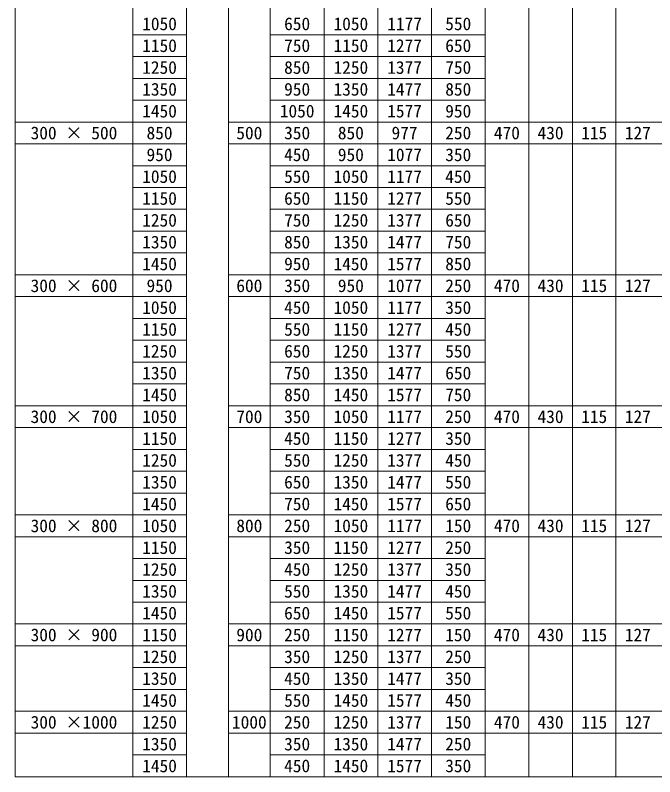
# Model space of a CAD drawing. Units: millimetres, scale not verified. Extents: x 50430 to 75195, y 75514 to 92741.
# Drawn here: x 56814 to 58719, y 78998 to 81266 of the extents above; entities that cross this region are included whole.
import ezdxf
from ezdxf.enums import TextEntityAlignment as Align

# ---------------------------------------------------------------- set-up
doc = ezdxf.new("R2010")
doc.units = ezdxf.units.MM
doc.header["$LTSCALE"] = 25
doc.layers.add('DEFPOINTS_3', color=8, linetype='Continuous', lineweight=0)
doc.layers.add('寸法線', color=7, linetype='Continuous', lineweight=9)
doc.styles.add('ＭＳ ゴシック', font='')
doc.styles.get('ＭＳ ゴシック').set_extended_font_data('MS Gothic')

msp = doc.modelspace()

# ---------------------------------------------------------------- linework, layer by layer
at = {"layer": 'DEFPOINTS_3'}
for p, q in [((56813.7, 80882.99), (57163.7, 80882.99)), ((57448.7, 80882.99), (57573.7, 80882.99)), ((58213.7, 80882.99), (59513.7, 80882.99)), ((56813.7, 80427.99), (57163.7, 80427.99)), ((57448.7, 80427.99), (57573.7, 80427.99)), ((58213.7, 80427.99), (59513.7, 80427.99)), ((56813.7, 80037.99), (57163.7, 80037.99)), ((57448.7, 80037.99), (57573.7, 80037.99)), ((58213.7, 80037.99), (59513.7, 80037.99)), ((56813.7, 79712.99), (57163.7, 79712.99)), ((57448.7, 79712.99), (57573.7, 79712.99)), ((58213.7, 79712.99), (59513.7, 79712.99)), ((56813.7, 79387.99), (57163.7, 79387.99)), ((57448.7, 79387.99), (57573.7, 79387.99)), ((58213.7, 79387.99), (59513.7, 79387.99)), ((56813.7, 79127.99), (57163.7, 79127.99)), ((57448.7, 79127.99), (57573.7, 79127.99)), ((58213.7, 79127.99), (59513.7, 79127.99))]:
    msp.add_line(p, q, dxfattribs=at)
at = {"layer": '寸法線', "lineweight": 13}
for p, q in [((58053.7, 82052.99), (58053.7, 78997.99)), ((58343.7, 82052.99), (58343.7, 78997.99)), ((58473.7, 82052.99), (58473.7, 78997.99)), ((58603.7, 82052.99), (58603.7, 78997.99)), ((57323.7, 81987.99), (57323.7, 78997.99)), ((57448.7, 81987.99), (57448.7, 78997.99)), ((57733.7, 81467.99), (57733.7, 78997.99)), ((57893.7, 81467.99), (57893.7, 78997.99)), ((56813.7, 81402.99), (56813.7, 80947.99)), ((57163.7, 81402.99), (57163.7, 80947.99)), ((58213.7, 81402.99), (58213.7, 80947.99)), ((57573.7, 81337.99), (57573.7, 80947.99)), ((57163.7, 81207.99), (57323.7, 81207.99)), ((57573.7, 81207.99), (57733.7, 81207.99)), ((57733.7, 81207.99), (57893.7, 81207.99)), ((57893.7, 81207.99), (58213.7, 81207.99)), ((57163.7, 81142.99), (57323.7, 81142.99)), ((57573.7, 81142.99), (57733.7, 81142.99)), ((57733.7, 81142.99), (57893.7, 81142.99)), ((57893.7, 81142.99), (58213.7, 81142.99)), ((57163.7, 81077.99), (57323.7, 81077.99)), ((57573.7, 81077.99), (57733.7, 81077.99)), ((57733.7, 81077.99), (57893.7, 81077.99)), ((57893.7, 81077.99), (58213.7, 81077.99)), ((57163.7, 81012.99), (57323.7, 81012.99)), ((57573.7, 81012.99), (57733.7, 81012.99)), ((57733.7, 81012.99), (57893.7, 81012.99)), ((57893.7, 81012.99), (58213.7, 81012.99)), ((56813.7, 80947.99), (57163.7, 80947.99)), ((56813.7, 80947.99), (56813.7, 80882.99)), ((57163.7, 80947.99), (57323.7, 80947.99)), ((57163.7, 80947.99), (57163.7, 80882.99)), ((57448.7, 80947.99), (57733.7, 80947.99)), ((57573.7, 80947.99), (57573.7, 80817.99)), ((57733.7, 80947.99), (57893.7, 80947.99)), ((57893.7, 80947.99), (59513.7, 80947.99)), ((58213.7, 80947.99), (58213.7, 80882.99)), ((56813.7, 80882.99), (56813.7, 80492.99)), ((57163.7, 80882.99), (57323.7, 80882.99)), ((57163.7, 80882.99), (57163.7, 80492.99)), ((57573.7, 80882.99), (57733.7, 80882.99)), ((57733.7, 80882.99), (57893.7, 80882.99)), ((57893.7, 80882.99), (58213.7, 80882.99)), ((58213.7, 80882.99), (58213.7, 80492.99)), ((57163.7, 80817.99), (57323.7, 80817.99)), ((57573.7, 80817.99), (57733.7, 80817.99)), ((57573.7, 80817.99), (57573.7, 80492.99)), ((57733.7, 80817.99), (57893.7, 80817.99)), ((57893.7, 80817.99), (58213.7, 80817.99)), ((57163.7, 80752.99), (57323.7, 80752.99)), ((57573.7, 80752.99), (57733.7, 80752.99)), ((57733.7, 80752.99), (57893.7, 80752.99)), ((57893.7, 80752.99), (58213.7, 80752.99)), ((57163.7, 80687.99), (57323.7, 80687.99)), ((57573.7, 80687.99), (57733.7, 80687.99)), ((57733.7, 80687.99), (57893.7, 80687.99)), ((57893.7, 80687.99), (58213.7, 80687.99)), ((57163.7, 80622.99), (57323.7, 80622.99)), ((57573.7, 80622.99), (57733.7, 80622.99)), ((57733.7, 80622.99), (57893.7, 80622.99)), ((57893.7, 80622.99), (58213.7, 80622.99)), ((57163.7, 80557.99), (57323.7, 80557.99)), ((57573.7, 80557.99), (57733.7, 80557.99)), ((57733.7, 80557.99), (57893.7, 80557.99)), ((57893.7, 80557.99), (58213.7, 80557.99)), ((56813.7, 80492.99), (57163.7, 80492.99)), ((56813.7, 80492.99), (56813.7, 80427.99)), ((57163.7, 80492.99), (57323.7, 80492.99)), ((57163.7, 80492.99), (57163.7, 80427.99)), ((57448.7, 80492.99), (57733.7, 80492.99)), ((57573.7, 80492.99), (57573.7, 80362.99)), ((57733.7, 80492.99), (57893.7, 80492.99)), ((57893.7, 80492.99), (59513.7, 80492.99)), ((58213.7, 80492.99), (58213.7, 80427.99)), ((56813.7, 80427.99), (56813.7, 80102.99)), ((57163.7, 80427.99), (57323.7, 80427.99)), ((57163.7, 80427.99), (57163.7, 80102.99)), ((57573.7, 80427.99), (57733.7, 80427.99)), ((57733.7, 80427.99), (57893.7, 80427.99)), ((57893.7, 80427.99), (58213.7, 80427.99)), ((58213.7, 80427.99), (58213.7, 80102.99)), ((57163.7, 80362.99), (57323.7, 80362.99)), ((57573.7, 80362.99), (57733.7, 80362.99)), ((57573.7, 80362.99), (57573.7, 80102.99)), ((57733.7, 80362.99), (57893.7, 80362.99)), ((57893.7, 80362.99), (58213.7, 80362.99)), ((57163.7, 80297.99), (57323.7, 80297.99)), ((57573.7, 80297.99), (57733.7, 80297.99)), ((57733.7, 80297.99), (57893.7, 80297.99)), ((57893.7, 80297.99), (58213.7, 80297.99)), ((57163.7, 80232.99), (57323.7, 80232.99)), ((57573.7, 80232.99), (57733.7, 80232.99)), ((57733.7, 80232.99), (57893.7, 80232.99)), ((57893.7, 80232.99), (58213.7, 80232.99)), ((57163.7, 80167.99), (57323.7, 80167.99)), ((57573.7, 80167.99), (57733.7, 80167.99)), ((57733.7, 80167.99), (57893.7, 80167.99)), ((57893.7, 80167.99), (58213.7, 80167.99)), ((56813.7, 80102.99), (57163.7, 80102.99)), ((56813.7, 80102.99), (56813.7, 80037.99)), ((57163.7, 80102.99), (57323.7, 80102.99)), ((57163.7, 80102.99), (57163.7, 80037.99)), ((57448.7, 80102.99), (57733.7, 80102.99)), ((57573.7, 80102.99), (57573.7, 79972.99)), ((57733.7, 80102.99), (57893.7, 80102.99)), ((57893.7, 80102.99), (59513.7, 80102.99)), ((58213.7, 80102.99), (58213.7, 80037.99)), ((56813.7, 80037.99), (56813.7, 79777.99)), ((57163.7, 80037.99), (57323.7, 80037.99)), ((57163.7, 80037.99), (57163.7, 79777.99)), ((57573.7, 80037.99), (57733.7, 80037.99)), ((57733.7, 80037.99), (57893.7, 80037.99)), ((57893.7, 80037.99), (58213.7, 80037.99)), ((58213.7, 80037.99), (58213.7, 79777.99)), ((57163.7, 79972.99), (57323.7, 79972.99)), ((57573.7, 79972.99), (57733.7, 79972.99)), ((57573.7, 79972.99), (57573.7, 79777.99)), ((57733.7, 79972.99), (57893.7, 79972.99)), ((57893.7, 79972.99), (58213.7, 79972.99)), ((57163.7, 79907.99), (57323.7, 79907.99)), ((57573.7, 79907.99), (57733.7, 79907.99)), ((57733.7, 79907.99), (57893.7, 79907.99)), ((57893.7, 79907.99), (58213.7, 79907.99)), ((57163.7, 79842.99), (57323.7, 79842.99)), ((57573.7, 79842.99), (57733.7, 79842.99)), ((57733.7, 79842.99), (57893.7, 79842.99)), ((57893.7, 79842.99), (58213.7, 79842.99)), ((56813.7, 79777.99), (57163.7, 79777.99)), ((56813.7, 79777.99), (56813.7, 79712.99)), ((57163.7, 79777.99), (57323.7, 79777.99)), ((57163.7, 79777.99), (57163.7, 79712.99)), ((57448.7, 79777.99), (57733.7, 79777.99)), ((57573.7, 79777.99), (57573.7, 79647.99)), ((57733.7, 79777.99), (57893.7, 79777.99)), ((57893.7, 79777.99), (59513.7, 79777.99)), ((58213.7, 79777.99), (58213.7, 78997.99)), ((56813.7, 79712.99), (56813.7, 79452.99)), ((57163.7, 79712.99), (57323.7, 79712.99)), ((57163.7, 79712.99), (57163.7, 79452.99)), ((57573.7, 79712.99), (57733.7, 79712.99)), ((57733.7, 79712.99), (57893.7, 79712.99)), ((57893.7, 79712.99), (58213.7, 79712.99)), ((57163.7, 79647.99), (57323.7, 79647.99)), ((57573.7, 79647.99), (57733.7, 79647.99)), ((57573.7, 79647.99), (57573.7, 79452.99)), ((57733.7, 79647.99), (57893.7, 79647.99)), ((57893.7, 79647.99), (58213.7, 79647.99)), ((57163.7, 79582.99), (57323.7, 79582.99)), ((57573.7, 79582.99), (57733.7, 79582.99)), ((57733.7, 79582.99), (57893.7, 79582.99)), ((57893.7, 79582.99), (58213.7, 79582.99)), ((57163.7, 79517.99), (57323.7, 79517.99)), ((57573.7, 79517.99), (57733.7, 79517.99)), ((57733.7, 79517.99), (57893.7, 79517.99)), ((57893.7, 79517.99), (58213.7, 79517.99)), ((56813.7, 79452.99), (57163.7, 79452.99)), ((56813.7, 79452.99), (56813.7, 79387.99)), ((57163.7, 79452.99), (57323.7, 79452.99)), ((57163.7, 79452.99), (57163.7, 79387.99)), ((57448.7, 79452.99), (57733.7, 79452.99)), ((57573.7, 79452.99), (57573.7, 79322.99)), ((57733.7, 79452.99), (57893.7, 79452.99)), ((57893.7, 79452.99), (59513.7, 79452.99)), ((56813.7, 79387.99), (56813.7, 79192.99)), ((57163.7, 79387.99), (57323.7, 79387.99)), ((57163.7, 79387.99), (57163.7, 79192.99)), ((57573.7, 79387.99), (57733.7, 79387.99)), ((57733.7, 79387.99), (57893.7, 79387.99)), ((57893.7, 79387.99), (58213.7, 79387.99)), ((57163.7, 79322.99), (57323.7, 79322.99)), ((57573.7, 79322.99), (57733.7, 79322.99)), ((57573.7, 79322.99), (57573.7, 79192.99)), ((57733.7, 79322.99), (57893.7, 79322.99)), ((57893.7, 79322.99), (58213.7, 79322.99)), ((57163.7, 79257.99), (57323.7, 79257.99)), ((57573.7, 79257.99), (57733.7, 79257.99)), ((57733.7, 79257.99), (57893.7, 79257.99)), ((57893.7, 79257.99), (58213.7, 79257.99)), ((56813.7, 79192.99), (57163.7, 79192.99)), ((56813.7, 79192.99), (56813.7, 79127.99)), ((57163.7, 79192.99), (57323.7, 79192.99)), ((57163.7, 79192.99), (57163.7, 79127.99)), ((57448.7, 79192.99), (57733.7, 79192.99)), ((57573.7, 79192.99), (57573.7, 79062.99)), ((57733.7, 79192.99), (57893.7, 79192.99)), ((57893.7, 79192.99), (59513.7, 79192.99)), ((56813.7, 79127.99), (56813.7, 78997.99)), ((57163.7, 79127.99), (57323.7, 79127.99)), ((57163.7, 79127.99), (57163.7, 78997.99)), ((57573.7, 79127.99), (57733.7, 79127.99)), ((57733.7, 79127.99), (57893.7, 79127.99)), ((57893.7, 79127.99), (58213.7, 79127.99)), ((57163.7, 79062.99), (57323.7, 79062.99)), ((57573.7, 79062.99), (57733.7, 79062.99)), ((57573.7, 79062.99), (57573.7, 78997.99)), ((57733.7, 79062.99), (57893.7, 79062.99)), ((57893.7, 79062.99), (58213.7, 79062.99)), ((56813.7, 78997.99), (57573.7, 78997.99)), ((57573.7, 78997.99), (57733.7, 78997.99)), ((57733.7, 78997.99), (57893.7, 78997.99)), ((57893.7, 78997.99), (58213.7, 78997.99)), ((58213.7, 78997.99), (59513.7, 78997.99))]:
    msp.add_line(p, q, dxfattribs=at)

# ---------------------------------------------------------------- texts
at = {"layer": '寸法線', "style": 'ＭＳ ゴシック'}
for s, p in [('1050', (57243.7, 81240.49)), ('650', (57653.7, 81240.49)), ('1050', (57813.7, 81240.49)), ('1177', (57973.7, 81240.49)), ('550', (58133.7, 81240.49)), ('1150', (57243.7, 81175.49)), ('750', (57653.7, 81175.49)), ('1150', (57813.7, 81175.49)), ('1277', (57973.7, 81175.49)), ('650', (58133.7, 81175.49)), ('1250', (57243.7, 81110.49)), ('850', (57653.7, 81110.49)), ('1250', (57813.7, 81110.49)), ('1377', (57973.7, 81110.49)), ('750', (58133.7, 81110.49)), ('1350', (57243.7, 81045.49)), ('950', (57653.7, 81045.49)), ('1350', (57813.7, 81045.49)), ('1477', (57973.7, 81045.49)), ('850', (58133.7, 81045.49)), ('1450', (57243.7, 80980.49)), ('1050', (57653.7, 80980.49)), ('1450', (57813.7, 80980.49)), ('1577', (57973.7, 80980.49)), ('950', (58133.7, 80980.49)), ('300 × 500', (56988.7, 80915.49)), ('850', (57243.7, 80915.49)), ('500', (57511.2, 80915.49)), ('350', (57653.7, 80915.49)), ('850', (57813.7, 80915.49)), ('977', (57973.7, 80915.49)), ('250', (58133.7, 80915.49)), ('470', (58278.7, 80915.49)), ('430', (58408.7, 80915.49)), ('115', (58538.7, 80915.49)), ('127', (58668.7, 80915.49)), ('950', (57243.7, 80850.49)), ('450', (57653.7, 80850.49)), ('950', (57813.7, 80850.49)), ('1077', (57973.7, 80850.49)), ('350', (58133.7, 80850.49)), ('1050', (57243.7, 80785.49)), ('550', (57653.7, 80785.49)), ('1050', (57813.7, 80785.49)), ('1177', (57973.7, 80785.49)), ('450', (58133.7, 80785.49)), ('1150', (57243.7, 80720.49)), ('650', (57653.7, 80720.49)), ('1150', (57813.7, 80720.49)), ('1277', (57973.7, 80720.49)), ('550', (58133.7, 80720.49)), ('1250', (57243.7, 80655.49)), ('750', (57653.7, 80655.49)), ('1250', (57813.7, 80655.49)), ('1377', (57973.7, 80655.49)), ('650', (58133.7, 80655.49)), ('1350', (57243.7, 80590.49)), ('850', (57653.7, 80590.49)), ('1350', (57813.7, 80590.49)), ('1477', (57973.7, 80590.49)), ('750', (58133.7, 80590.49)), ('1450', (57243.7, 80525.49)), ('950', (57653.7, 80525.49)), ('1450', (57813.7, 80525.49)), ('1577', (57973.7, 80525.49)), ('850', (58133.7, 80525.49)), ('300 × 600', (56988.7, 80460.49)), ('950', (57243.7, 80460.49)), ('600', (57511.2, 80460.49)), ('350', (57653.7, 80460.49)), ('950', (57813.7, 80460.49)), ('1077', (57973.7, 80460.49)), ('250', (58133.7, 80460.49)), ('470', (58278.7, 80460.49)), ('430', (58408.7, 80460.49)), ('115', (58538.7, 80460.49)), ('127', (58668.7, 80460.49)), ('1050', (57243.7, 80395.49)), ('450', (57653.7, 80395.49)), ('1050', (57813.7, 80395.49)), ('1177', (57973.7, 80395.49)), ('350', (58133.7, 80395.49)), ('1150', (57243.7, 80330.49)), ('550', (57653.7, 80330.49)), ('1150', (57813.7, 80330.49)), ('1277', (57973.7, 80330.49)), ('450', (58133.7, 80330.49)), ('1250', (57243.7, 80265.49)), ('650', (57653.7, 80265.49)), ('1250', (57813.7, 80265.49)), ('1377', (57973.7, 80265.49)), ('550', (58133.7, 80265.49)), ('1350', (57243.7, 80200.49)), ('750', (57653.7, 80200.49)), ('1350', (57813.7, 80200.49)), ('1477', (57973.7, 80200.49)), ('650', (58133.7, 80200.49)), ('1450', (57243.7, 80135.49)), ('850', (57653.7, 80135.49)), ('1450', (57813.7, 80135.49)), ('1577', (57973.7, 80135.49)), ('750', (58133.7, 80135.49)), ('300 × 700', (56988.7, 80070.49)), ('1050', (57243.7, 80070.49)), ('700', (57511.2, 80070.49)), ('350', (57653.7, 80070.49)), ('1050', (57813.7, 80070.49)), ('1177', (57973.7, 80070.49)), ('250', (58133.7, 80070.49)), ('470', (58278.7, 80070.49)), ('430', (58408.7, 80070.49)), ('115', (58538.7, 80070.49)), ('127', (58668.7, 80070.49)), ('1150', (57243.7, 80005.49)), ('450', (57653.7, 80005.49)), ('1150', (57813.7, 80005.49)), ('1277', (57973.7, 80005.49)), ('350', (58133.7, 80005.49)), ('1250', (57243.7, 79940.49)), ('550', (57653.7, 79940.49)), ('1250', (57813.7, 79940.49)), ('1377', (57973.7, 79940.49)), ('450', (58133.7, 79940.49)), ('1350', (57243.7, 79875.49)), ('650', (57653.7, 79875.49)), ('1350', (57813.7, 79875.49)), ('1477', (57973.7, 79875.49)), ('550', (58133.7, 79875.49)), ('1450', (57243.7, 79810.49)), ('750', (57653.7, 79810.49)), ('1450', (57813.7, 79810.49)), ('1577', (57973.7, 79810.49)), ('650', (58133.7, 79810.49)), ('300 × 800', (56988.7, 79745.49)), ('1050', (57243.7, 79745.49)), ('800', (57511.2, 79745.49)), ('250', (57653.7, 79745.49)), ('1050', (57813.7, 79745.49)), ('1177', (57973.7, 79745.49)), ('150', (58133.7, 79745.49)), ('470', (58278.7, 79745.49)), ('430', (58408.7, 79745.49)), ('115', (58538.7, 79745.49)), ('127', (58668.7, 79745.49)), ('1150', (57243.7, 79680.49)), ('350', (57653.7, 79680.49)), ('1150', (57813.7, 79680.49)), ('1277', (57973.7, 79680.49)), ('250', (58133.7, 79680.49)), ('1250', (57243.7, 79615.49)), ('450', (57653.7, 79615.49)), ('1250', (57813.7, 79615.49)), ('1377', (57973.7, 79615.49)), ('350', (58133.7, 79615.49)), ('1350', (57243.7, 79550.49)), ('550', (57653.7, 79550.49)), ('1350', (57813.7, 79550.49)), ('1477', (57973.7, 79550.49)), ('450', (58133.7, 79550.49)), ('1450', (57243.7, 79485.49)), ('650', (57653.7, 79485.49)), ('1450', (57813.7, 79485.49)), ('1577', (57973.7, 79485.49)), ('550', (58133.7, 79485.49)), ('300 × 900', (56988.7, 79420.49)), ('1150', (57243.7, 79420.49)), ('900', (57511.2, 79420.49)), ('250', (57653.7, 79420.49)), ('1150', (57813.7, 79420.49)), ('1277', (57973.7, 79420.49)), ('150', (58133.7, 79420.49)), ('470', (58278.7, 79420.49)), ('430', (58408.7, 79420.49)), ('115', (58538.7, 79420.49)), ('127', (58668.7, 79420.49)), ('1250', (57243.7, 79355.49)), ('350', (57653.7, 79355.49)), ('1250', (57813.7, 79355.49)), ('1377', (57973.7, 79355.49)), ('250', (58133.7, 79355.49)), ('1350', (57243.7, 79290.49)), ('450', (57653.7, 79290.49)), ('1350', (57813.7, 79290.49)), ('1477', (57973.7, 79290.49)), ('350', (58133.7, 79290.49)), ('1450', (57243.7, 79225.49)), ('550', (57653.7, 79225.49)), ('1450', (57813.7, 79225.49)), ('1577', (57973.7, 79225.49)), ('450', (58133.7, 79225.49)), ('300 ×1000', (56988.7, 79160.49)), ('1250', (57243.7, 79160.49)), ('1000', (57511.2, 79160.49)), ('250', (57653.7, 79160.49)), ('1250', (57813.7, 79160.49)), ('1377', (57973.7, 79160.49)), ('150', (58133.7, 79160.49)), ('470', (58278.7, 79160.49)), ('430', (58408.7, 79160.49)), ('115', (58538.7, 79160.49)), ('127', (58668.7, 79160.49)), ('1350', (57243.7, 79095.49)), ('350', (57653.7, 79095.49)), ('1350', (57813.7, 79095.49)), ('1477', (57973.7, 79095.49)), ('250', (58133.7, 79095.49)), ('1450', (57243.7, 79030.49)), ('450', (57653.7, 79030.49)), ('1450', (57813.7, 79030.49)), ('1577', (57973.7, 79030.49)), ('350', (58133.7, 79030.49))]:
    msp.add_text(s, height=37.98, dxfattribs=at).set_placement(p, align=Align.MIDDLE_CENTER)

doc.saveas('drawing.dxf')
